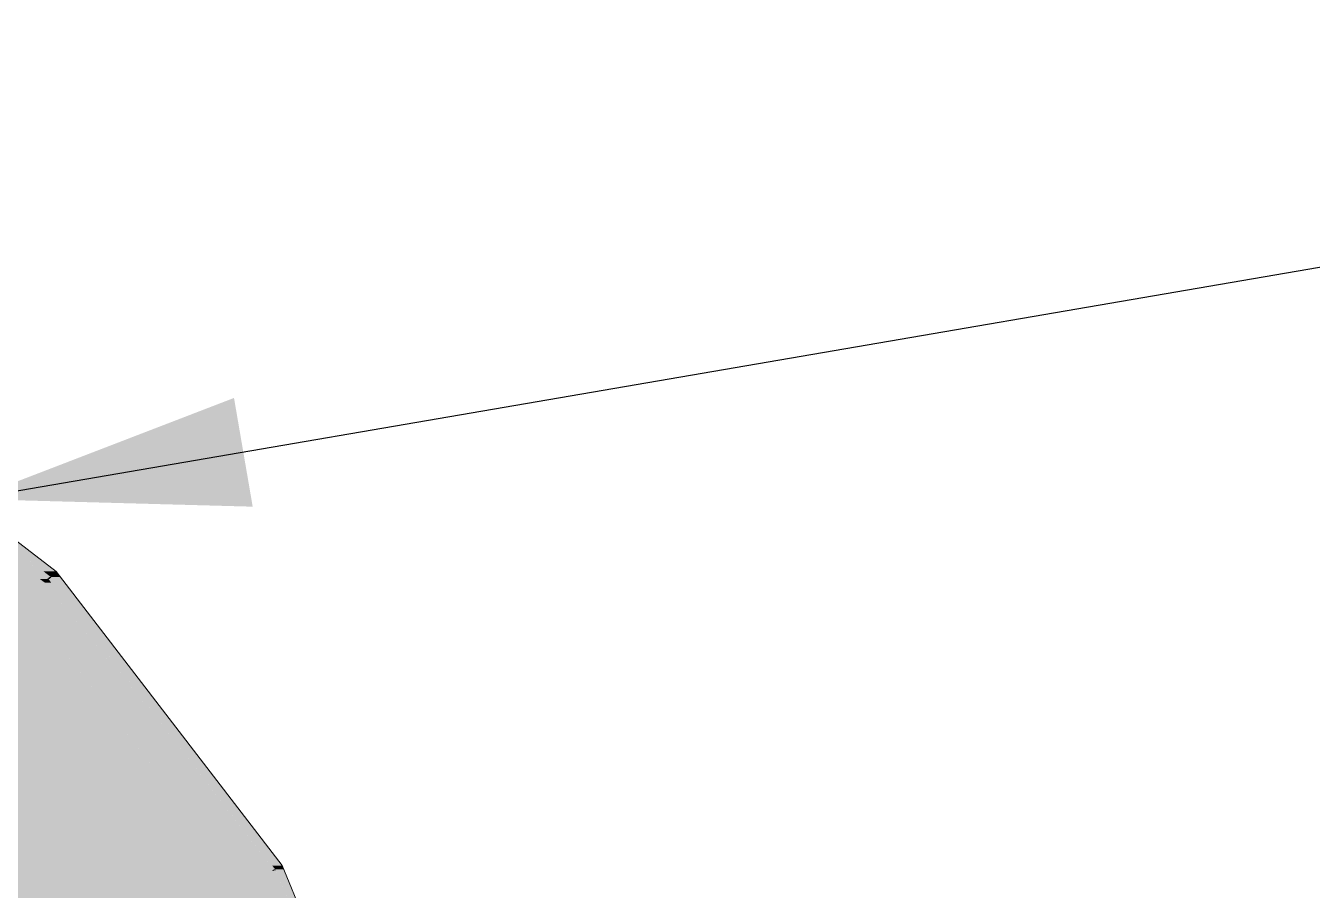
# Model space of a CAD drawing. Extents: x 0 to 756, y -25 to 420.
# Drawn here: x 315.05 to 324.38, y 312.86 to 319.13 of the extents above; entities that cross this region are included whole.
import ezdxf
from ezdxf.lldxf.tags import DXFTag

# ---------------------------------------------------------------- set-up
doc = ezdxf.new("R2010")
doc.units = 0
doc.layers.get('0').update_dxf_attribs({"lineweight": 25})
doc.layers.add('H_Text', color=7, linetype='Continuous', lineweight=25)
for name, color, linetype, lineweight, true_color in [('RL_Isolierung', 7, 'fein_strichliert', 18, 0x99ff99), ('Rohrleitung', 1, 'Continuous', 35, 0xff0000), ('Rohrleitung-Shading', 1, 'Continuous', 35, 0xff0000)]:
    doc.layers.add(name, color=color, linetype=linetype, lineweight=lineweight, true_color=true_color)
tags = doc.linetypes.add('fein_strichliert', pattern=[4, 1, -2, 1]).pattern_tags.tags
tags[8:9] = [DXFTag(74, 4), DXFTag(75, 0), DXFTag(340, '0'), DXFTag(46, 0.0), DXFTag(50, 0.0), DXFTag(44, 0.0), DXFTag(45, 0.0)]
tags[6:7] = [DXFTag(74, 4), DXFTag(75, 0), DXFTag(340, '0'), DXFTag(46, 0.0), DXFTag(50, 0.0), DXFTag(44, 0.0), DXFTag(45, 0.0)]
tags[4:5] = [DXFTag(74, 4), DXFTag(75, 0), DXFTag(340, '0'), DXFTag(46, 0.0), DXFTag(50, 0.0), DXFTag(44, 0.0), DXFTag(45, 0.0)]

# ---------------------------------------------------------------- blocks, each defined once
blk = doc.blocks.new('Shading-A0T78ON5OY', base_point=(304.2121, 306.6294))
at = {"layer": 'Rohrleitung-Shading', "color": 14, "true_color": 0xb20000}
for points in [[(315.191, 315.088), (314.8755, 315.088), (313.146, 316.5387)], [(315.1543, 315.114), (314.1865, 315.9048), (314.0396, 315.9048)], [(315.217, 315.114), (315.1543, 315.114), (314.1865, 315.9048)], [(315.054, 314.951), (315.191, 315.088), (314.8755, 315.088)], [(315.302, 314.951), (315.054, 314.951), (315.191, 315.088)], [(315.191, 315.088), (315.217, 315.114), (315.1543, 315.114)], [(315.237, 315.088), (315.191, 315.088), (315.217, 315.114)], [(316.0506, 314.0277), (315.237, 315.088), (315.191, 315.088)], [(316.0506, 314.0277), (315.302, 314.951), (315.054, 314.951)], [(316.0506, 314.0277), (315.7625, 314.0277), (315.054, 314.951)], [(316.5532, 312.9972), (316.0506, 314.0277), (315.7625, 314.0277)], [(316.8413, 312.9972), (316.5532, 312.9972), (316.0506, 314.0277)], [(316.6417, 312.8819), (316.8413, 312.9972), (316.5532, 312.9972)], [(316.8891, 312.8819), (316.6417, 312.8819), (316.8413, 312.9972)], [(317.615, 310.532), (316.8891, 312.8819), (316.6417, 312.8819)], [(317.8625, 310.532), (317.615, 310.532), (316.8891, 312.8819)]]:
    blk.add_solid(points, dxfattribs=at)
at = {"layer": 'Rohrleitung-Shading', "color": 14, "true_color": 0x900000}
for points in [[(315.2327, 315.1297), (315.2141, 315.1297), (313.4467, 316.4882)], [(315.2327, 315.1297), (313.7115, 316.297), (313.698, 316.297)], [(315.2728, 315.1698), (313.8038, 316.297), (313.7115, 316.297)], [(315.2728, 315.1698), (315.1805, 315.1698), (313.7115, 316.297)], [(315.2246, 315.1216), (314.2057, 315.9048), (314.1865, 315.9048)], [(315.2246, 315.1216), (315.2071, 315.1216), (314.1865, 315.9048)], [(315.2327, 315.1297), (315.2728, 315.1698), (315.1805, 315.1698)], [(315.3035, 315.1297), (315.2327, 315.1297), (315.2728, 315.1698)], [(315.217, 315.114), (315.2246, 315.1216), (315.2071, 315.1216)], [(315.2246, 315.1216), (315.2327, 315.1297), (315.2141, 315.1297)], [(315.2305, 315.114), (315.217, 315.114), (315.2246, 315.1216)], [(315.487, 314.7827), (315.2305, 315.114), (315.217, 315.114)], [(315.487, 314.7827), (315.4713, 314.7827), (315.217, 315.114)], [(315.2389, 315.1216), (315.2246, 315.1216), (315.2327, 315.1297)], [(315.487, 314.7827), (315.2389, 315.1216), (315.2246, 315.1216)], [(315.6933, 314.5295), (315.3035, 315.1297), (315.2327, 315.1297)], [(315.499, 314.7827), (315.487, 314.7827), (315.2389, 315.1216)], [(315.7641, 314.5295), (315.6933, 314.5295), (315.3035, 315.1297)], [(316.0506, 314.0277), (315.487, 314.7827), (315.4713, 314.7827)], [(315.6933, 314.5295), (315.499, 314.7827), (315.487, 314.7827)], [(315.6933, 314.5295), (315.683, 314.5295), (315.487, 314.7827)], [(316.8606, 313.0083), (316.8463, 313.0083), (315.487, 314.7827)], [(316.0653, 314.0277), (316.0506, 314.0277), (315.487, 314.7827)], [(316.8606, 313.0083), (315.6933, 314.5295), (315.683, 314.5295)], [(316.9096, 313.0366), (315.7641, 314.5295), (315.6933, 314.5295)], [(316.9096, 313.0366), (316.8388, 313.0366), (315.6933, 314.5295)], [(316.8506, 313.0025), (316.0653, 314.0277), (316.0506, 314.0277)], [(316.8506, 313.0025), (316.8372, 313.0025), (316.0506, 314.0277)], [(316.8606, 313.0083), (316.9096, 313.0366), (316.8388, 313.0366)], [(316.9214, 313.0083), (316.8606, 313.0083), (316.9096, 313.0366)], [(316.8413, 312.9972), (316.8506, 313.0025), (316.8372, 313.0025)], [(316.8529, 312.9972), (316.8413, 312.9972), (316.8506, 313.0025)], [(317.8601, 310.5378), (316.8529, 312.9972), (316.8413, 312.9972)], [(316.8506, 313.0025), (316.8606, 313.0083), (316.8463, 313.0083)], [(316.8629, 313.0025), (316.8506, 313.0025), (316.8606, 313.0083)], [(317.8839, 310.5378), (316.8629, 313.0025), (316.8506, 313.0025)], [(317.8839, 310.5378), (317.8601, 310.5378), (316.8529, 312.9972)], [(317.8778, 310.5524), (316.9214, 313.0083), (316.8606, 313.0083)], [(317.9386, 310.5524), (317.8778, 310.5524), (316.9214, 313.0083)]]:
    blk.add_solid(points, dxfattribs=at)
at = {"layer": 'Rohrleitung-Shading', "color": 12, "true_color": 0xd00000}
for points in [[(315.054, 314.951), (314.4602, 314.951), (313.3964, 316.223)], [(314.7962, 314.6932), (315.054, 314.951), (314.4602, 314.951)], [(315.2518, 314.6932), (314.7962, 314.6932), (315.054, 314.951)], [(316.1861, 312.8819), (315.2518, 314.6932), (314.7962, 314.6932)], [(316.6417, 312.8819), (316.1861, 312.8819), (315.2518, 314.6932)], [(316.326, 312.6996), (316.6417, 312.8819), (316.1861, 312.8819)], [(316.7172, 312.6996), (316.326, 312.6996), (316.6417, 312.8819)]]:
    blk.add_solid(points, dxfattribs=at)
at = {"layer": 'Rohrleitung-Shading', "color": 1, "true_color": 0xe80000}
for points in [[(315.0516, 314.3604), (314.4634, 314.3604), (314.7962, 314.6932)], [(315.7377, 312.6996), (315.0516, 314.3604), (314.4634, 314.3604)], [(316.326, 312.6996), (315.7377, 312.6996), (315.0516, 314.3604)]]:
    blk.add_solid(points, dxfattribs=at)
at = {"layer": 'Rohrleitung-Shading', "color": 1, "true_color": 0xf70000}
blk.add_solid([(315.9183, 312.4643), (312.5673, 312.4643), (314.4634, 314.3604)], dxfattribs=at)
blk = doc.blocks.new('SyTechCenter-A0T78OT7OY', base_point=(297.6896, 297.5866))
at = {"layer": 'RL_Isolierung', "linetype": 'fein_strichliert', "ltscale": 0.18}
for p, q in [((315.2728, 315.1698), (313.1396, 316.8067)), ((316.9096, 313.0366), (315.2728, 315.1698)), ((317.9386, 310.5524), (316.9096, 313.0366))]:
    blk.add_line(p, q, dxfattribs=at)
blk = doc.blocks.new('Bauteilbeschriftung-A0T78OT9OY', base_point=(314.6583, 315.6392))
at = {"color": 0, "linetype": 'ByBlock', "lineweight": -2, "ltscale": 0.25}
blk.add_line((404.0992, 331.0665), (314.6583, 315.6946), dxfattribs=at)
for points in [[(316.6876, 315.6946), (314.6583, 315.6946), (316.5616, 316.4276)], [(316.6971, 315.6392), (316.6876, 315.6946), (314.6583, 315.6946)]]:
    blk.add_solid(points, dxfattribs=at)

msp = doc.modelspace()

# ---------------------------------------------------------------- block references
at = {"layer": 'H_Text', "color": 7, "ltscale": 0.25}
msp.add_blockref('Bauteilbeschriftung-A0T78OT9OY', (314.6583, 315.6392), dxfattribs=at)
at = {"layer": 'Rohrleitung'}
msp.add_blockref('Shading-A0T78ON5OY', (304.2121, 306.6294), dxfattribs=at)
at = {"layer": 'Rohrleitung', "ltscale": 0.7}
msp.add_blockref('SyTechCenter-A0T78OT7OY', (297.6896, 297.5866), dxfattribs=at)

doc.saveas('drawing.dxf')
